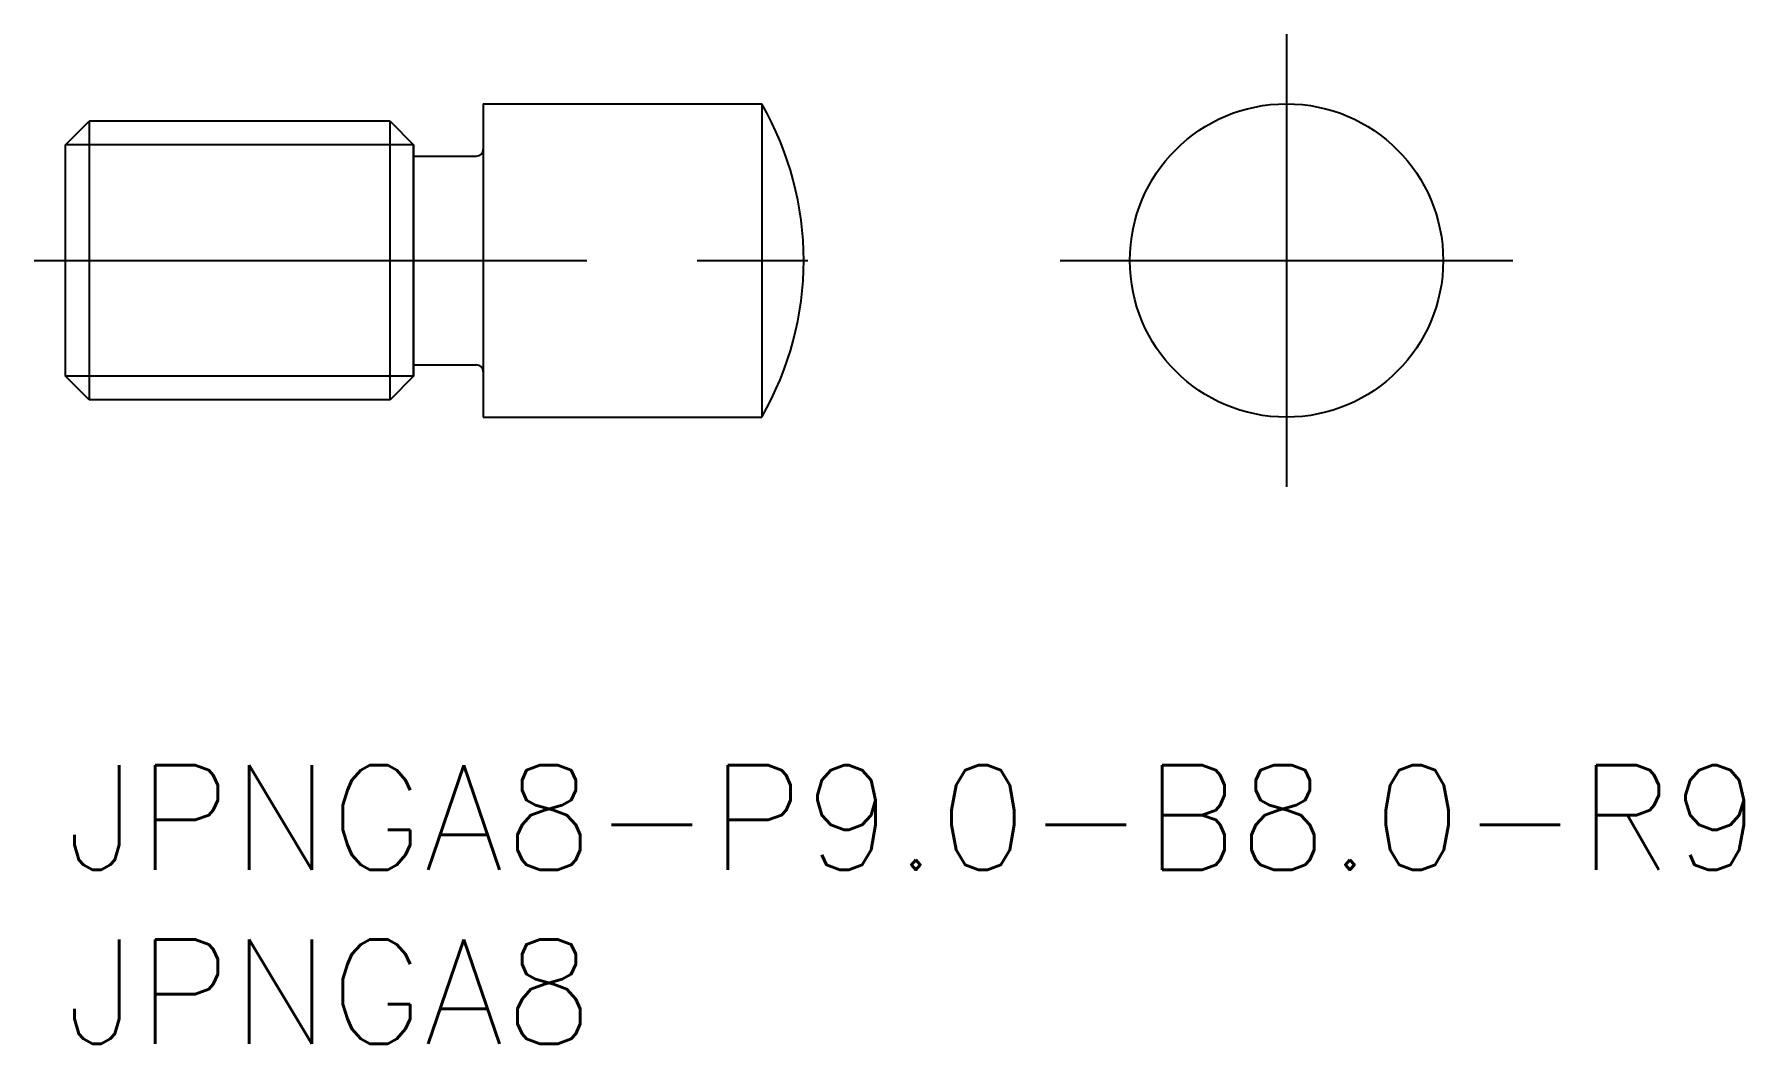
# Model space of a CAD drawing. Extents: x -0.9 to 48.2, y -8 to 21.
import ezdxf

# ---------------------------------------------------------------- set-up
doc = ezdxf.new("R2010")
doc.units = 0
doc.header["$LTSCALE"] = 0.5
doc.linetypes.add('CENTER', pattern=[50.8, 31.75, -6.35, 6.35, -6.35])
for name, color, linetype in [('MSM_CENTER', 1, 'CENTER'), ('MSM_CONTINUOUS', 7, 'CONTINUOUS'), ('MSM_NARROW', 5, 'CONTINUOUS'), ('MSM_PART_NUMBER', 7, 'CONTINUOUS')]:
    doc.layers.add(name, color=color, linetype=linetype)
doc.styles.get("Standard").update_dxf_attribs({"font": 'txt.shx', "height": 3, "bigfont": 'bigfont.shx'})

# ---------------------------------------------------------------- blocks, each defined once
blk = doc.blocks.new('*U2')
at = {"layer": 'MSM_PART_NUMBER'}
blk.add_text('JPNGA8-P9.0-B8.0-R9', height=3, dxfattribs=at).set_placement((0, -3))
blk = doc.blocks.new('*U3')
at = {"layer": 'MSM_PART_NUMBER'}
blk.add_text('JPNGA8', height=3, dxfattribs=at).set_placement((0, -8))

msp = doc.modelspace()

# ---------------------------------------------------------------- linework, layer by layer
at = {"layer": 'MSM_CENTER'}
for p, q in [((35.077, 21), (35.077, 8)), ((-0.9, 14.5), (23.206, 14.5)), ((28.577, 14.5), (41.577, 14.5))]:
    msp.add_line(p, q, dxfattribs=at)
at = {"layer": 'MSM_CONTINUOUS'}
for p, q in [((12, 19), (20, 19)), ((12, 19), (12, 10)), ((20, 19), (20, 10)), ((0, 17.823), (0.676, 18.5)), ((9.323, 18.5), (0.676, 18.5)), ((0.676, 18.5), (0.676, 10.5)), ((9.323, 10.5), (9.323, 18.5)), ((9.323, 18.5), (10, 17.823)), ((0, 11.176), (0, 17.823)), ((10, 17.823), (10, 11.176)), ((10, 11.176), (10, 17.823)), ((10, 17.5), (11.8, 17.5)), ((10, 11.5), (11.8, 11.5)), ((0.676, 10.5), (0, 11.176)), ((10, 11.176), (9.323, 10.5)), ((9.323, 10.5), (0.676, 10.5)), ((12, 10), (20, 10))]:
    msp.add_line(p, q, dxfattribs=at)
msp.add_circle((35.077, 14.5), 4.5, dxfattribs=at)
for centre, radius, start, end in [((12.206, 14.5), 9, 330, 30), ((11.8, 17.7), 0.2, 270, 0), ((11.8, 11.3), 0.2, 0, 90)]:
    msp.add_arc(centre, radius, start, end, dxfattribs=at)
at = {"layer": 'MSM_NARROW'}
for p, q in [((10, 17.823), (0, 17.823)), ((10, 11.176), (0, 11.176))]:
    msp.add_line(p, q, dxfattribs=at)

# ---------------------------------------------------------------- block references
at = {"layer": 'MSM_CONTINUOUS'}
for name in ['*U2', '*U3']:
    msp.add_blockref(name, (0, 0), dxfattribs=at)

doc.saveas('drawing.dxf')
